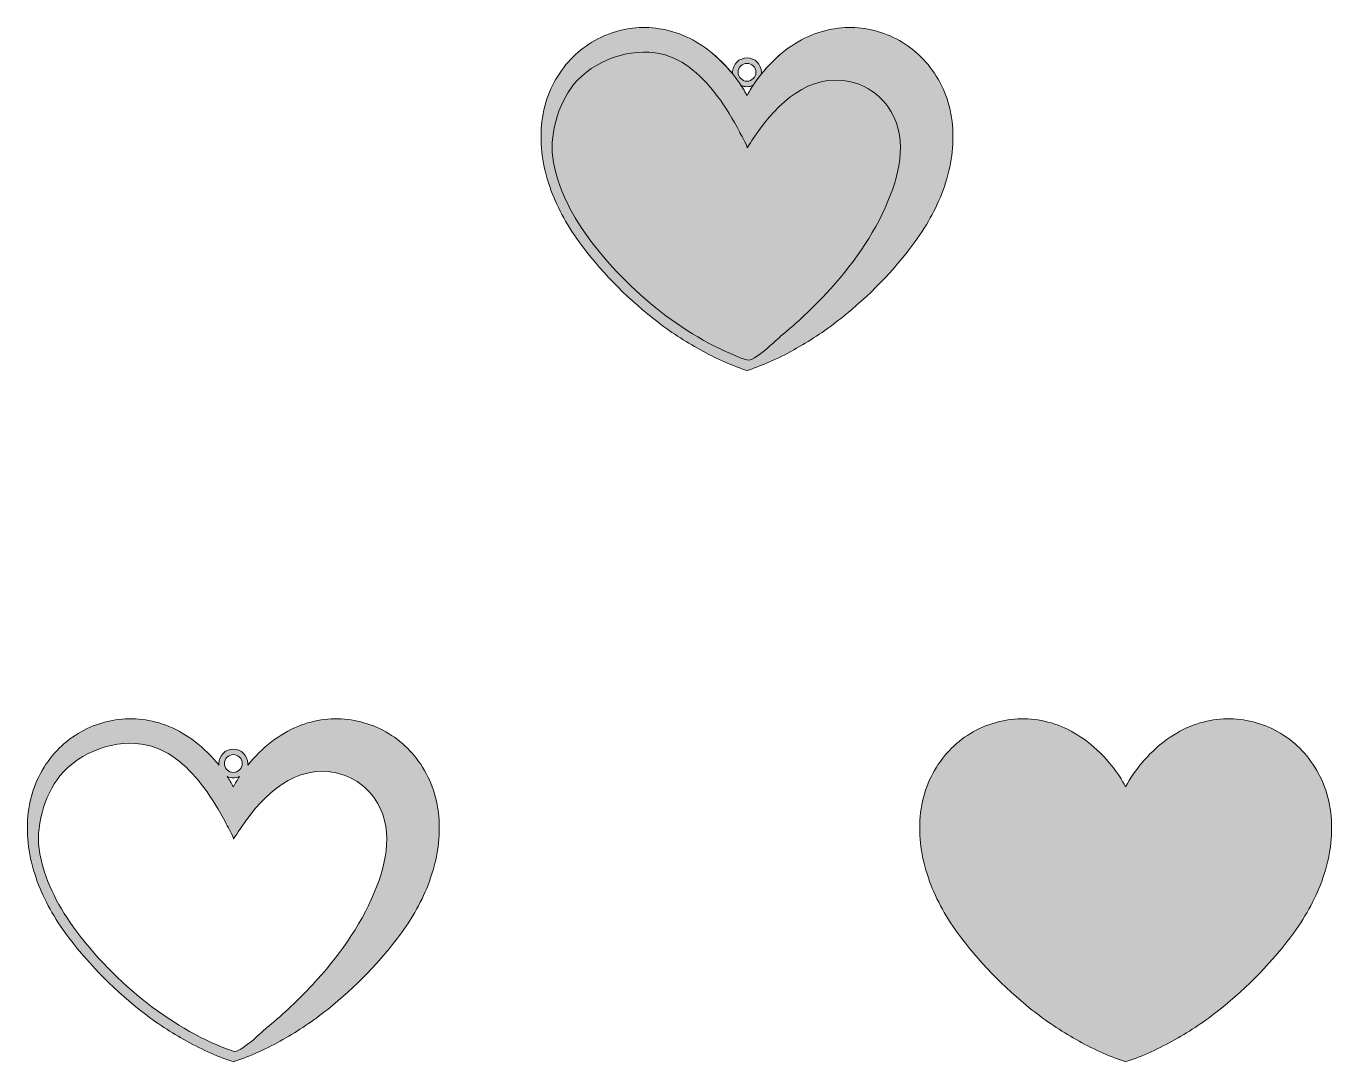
# Model space of a CAD drawing. Header units: inches. Extents: x -777 to 8695, y -5465 to 2043.
import ezdxf

# ---------------------------------------------------------------- set-up
doc = ezdxf.new("R2010")
doc.units = ezdxf.units.IN
doc.header["$MEASUREMENT"] = 0
for name, color, linetype in [('_U+0428_U+0430_U+0440 1', 7, 'Continuous'), ('_U+0428_U+0430_U+0440 2', 7, 'Continuous'), ('_U+0428_U+0430_U+0440 3', 7, 'Continuous')]:
    doc.layers.add(name, color=color, linetype=linetype)

# ---------------------------------------------------------------- blocks, each defined once
blk = doc.blocks.new('block 2')
at = {"layer": '_U+0428_U+0430_U+0440 2', "lineweight": 0}
for points, knots in [([(2213.8, -3686.4), (2207.1, -3611.3), (2190.8, -3538.6), (2165.5, -3470.4), (2141.1, -3404.7), (2108.2, -3342.9), (2067.8, -3286.9), (1989.4, -3178.2), (1883.8, -3092.7), (1762.3, -3039.4), (1644, -2987.6), (1514, -2968.1), (1386.4, -2983.2), (1319.9, -2991), (1254.2, -3008.2), (1191.1, -3034.1), (1125.5, -3061.1), (1062.3, -3097.8), (1003.3, -3143.2), (938.5, -3193), (879.5, -3251.1), (828.4, -3314.7), (828.8, -3310.7), (829.1, -3306.7), (829.1, -3302.6), (829.1, -3245), (782.2, -3198.1), (724.6, -3198.1), (666.9, -3198.1), (620.1, -3245), (620.1, -3302.6), (620.1, -3306.7), (620.3, -3310.8), (620.8, -3314.8), (569, -3250.4), (510.2, -3192.7), (445.9, -3143.2), (386.9, -3097.8), (323.7, -3061.1), (258, -3034.1), (194.9, -3008.2), (129.2, -2991), (62.8, -2983.2), (-64.8, -2968.1), (-194.8, -2987.6), (-313.2, -3039.4), (-434.6, -3092.7), (-540.3, -3178.2), (-618.7, -3286.9), (-659.1, -3342.9), (-691.9, -3404.7), (-716.3, -3470.4), (-741.7, -3538.6), (-758, -3611.3), (-764.7, -3686.4), (-777.5, -3830.1), (-757.6, -3979.8), (-705.7, -4131.3), (-659, -4267.5), (-587.9, -4401.4), (-494.3, -4529.4), (-344.7, -4734.2), (-159.6, -4926.1), (40.7, -5084.5), (145.8, -5167.5), (254.8, -5241.2), (364.8, -5303.4), (480.2, -5368.7), (597.3, -5421.8), (713, -5461.2), (713, -5461.2), (724.6, -5465.2), (724.6, -5465.2), (724.6, -5465.2), (736.2, -5461.2), (736.2, -5461.2), (851.8, -5421.8), (969, -5368.7), (1084.4, -5303.4), (1194.3, -5241.2), (1303.4, -5167.5), (1408.4, -5084.5), (1608.8, -4926.1), (1793.8, -4734.2), (1943.5, -4529.4), (2037, -4401.4), (2108.1, -4267.5), (2154.8, -4131.3), (2206.8, -3979.8), (2226.6, -3830.1), (2213.8, -3686.4)], [0, 0, 0, 0, 1, 1, 1, 2, 2, 2, 3, 3, 3, 4, 4, 4, 5, 5, 5, 6, 6, 6, 7, 7, 7, 8, 8, 8, 9, 9, 9, 10, 10, 10, 11, 11, 11, 12, 12, 12, 13, 13, 13, 14, 14, 14, 15, 15, 15, 16, 16, 16, 17, 17, 17, 18, 18, 18, 19, 19, 19, 20, 20, 20, 21, 21, 21, 22, 22, 22, 23, 23, 23, 24, 24, 24, 25, 25, 25, 26, 26, 26, 27, 27, 27, 28, 28, 28, 29, 29, 29, 30, 30, 30, 30]), ([(1746.2, -4237.7), (1640.1, -4489.8), (1483.2, -4706.8), (1298.4, -4906.6), (1198.2, -5014.9), (1089.9, -5115.5), (976.3, -5209.5), (939.9, -5239.5), (773.9, -5406.4), (722.3, -5388.3), (301.2, -5240.7), (-130.9, -4904.7), (-436.2, -4486.9), (-561.3, -4315.7), (-643.6, -4133.7), (-678, -3956.2), (-713.9, -3771), (-649, -3537.3), (-532, -3392.1), (-390.3, -3216.2), (-121.9, -3119.1), (100.3, -3168.9), (272.6, -3207.6), (408.6, -3340.6), (511.4, -3477.2), (571.8, -3557.4), (624, -3643.8), (669.5, -3733.3), (675.2, -3744.6), (725.9, -3828.1), (725.4, -3849.2), (725.4, -3850.6), (725.4, -3851.3), (726.8, -3849.2), (735.1, -3836.3), (764.6, -3790.9), (764.6, -3790.8), (906.7, -3571.9), (1129, -3332.2), (1415.1, -3361.1), (1545.2, -3374.2), (1669.2, -3444.1), (1745.2, -3550.6), (1893, -3757.8), (1837.5, -4021), (1746.2, -4237.7)], [0, 0, 0, 0, 1, 1, 1, 2, 2, 2, 3, 3, 3, 4, 4, 4, 5, 5, 5, 6, 6, 6, 7, 7, 7, 8, 8, 8, 9, 9, 9, 10, 10, 10, 11, 11, 11, 12, 12, 12, 13, 13, 13, 14, 14, 14, 15, 15, 15, 15]), ([(724.6, -3238.1), (760.1, -3238.1), (789.1, -3267), (789.1, -3302.6), (789.1, -3338.2), (760.1, -3367.1), (724.6, -3367.1), (689, -3367.1), (660.1, -3338.2), (660.1, -3302.6), (660.1, -3267), (689, -3238.1), (724.6, -3238.1)], [0, 0, 0, 0, 1, 1, 1, 2, 2, 2, 3, 3, 3, 4, 4, 4, 4]), ([(768.3, -3397.5), (752.6, -3421.6), (738, -3446.3), (724.6, -3471.4), (711.2, -3446.4), (696.6, -3421.7), (680.9, -3397.5), (694.2, -3403.7), (709, -3407.1), (724.6, -3407.1), (740.2, -3407.1), (755, -3403.7), (768.3, -3397.5)], [0, 0, 0, 0, 1, 1, 1, 2, 2, 2, 3, 3, 3, 4, 4, 4, 4])]:
    blk.add_open_spline(points, degree=3, knots=knots, dxfattribs=at)
blk = doc.blocks.new('block 3')
at = {"layer": '_U+0428_U+0430_U+0440 1', "lineweight": 0}
for points, knots in [([(5937.2, 1324.4), (5930.5, 1399.5), (5914.3, 1472.2), (5888.9, 1540.5), (5864.5, 1606.2), (5831.6, 1667.9), (5791.2, 1723.9), (5712.8, 1832.6), (5607.2, 1918.2), (5485.7, 1971.4), (5367.4, 2023.3), (5237.4, 2042.7), (5109.8, 2027.7), (5043.3, 2019.8), (4977.6, 2002.7), (4914.5, 1976.7), (4848.9, 1949.7), (4785.7, 1913), (4726.7, 1867.7), (4662, 1817.8), (4602.9, 1759.7), (4551.8, 1696.2), (4552.3, 1700.1), (4552.5, 1704.2), (4552.5, 1708.2), (4552.5, 1765.9), (4505.6, 1812.7), (4448, 1812.7), (4390.4, 1812.7), (4343.5, 1765.9), (4343.5, 1708.2), (4343.5, 1704.1), (4343.7, 1700.1), (4344.2, 1696.1), (4292.4, 1760.5), (4233.6, 1818.2), (4169.3, 1867.7), (4110.3, 1913), (4047.1, 1949.7), (3981.5, 1976.7), (3918.4, 2002.7), (3852.7, 2019.8), (3786.2, 2027.7), (3658.6, 2042.7), (3528.6, 2023.3), (3410.3, 1971.4), (3288.8, 1918.2), (3183.2, 1832.6), (3104.8, 1723.9), (3064.4, 1667.9), (3031.5, 1606.2), (3007.1, 1540.5), (2981.7, 1472.2), (2965.5, 1399.5), (2958.8, 1324.4), (2946, 1180.7), (2965.8, 1031), (3017.7, 879.6), (3064.4, 743.4), (3135.5, 609.5), (3229.1, 481.5), (3378.8, 276.7), (3563.8, 84.7), (3764.2, -73.6), (3869.2, -156.6), (3978.2, -230.3), (4088.2, -292.5), (4203.6, -357.9), (4320.7, -411), (4436.4, -450.4), (4436.4, -450.4), (4448, -454.4), (4448, -454.4), (4448, -454.4), (4459.6, -450.4), (4459.6, -450.4), (4575.3, -411), (4692.4, -357.9), (4807.8, -292.5), (4917.8, -230.3), (5026.8, -156.6), (5131.8, -73.6), (5332.2, 84.7), (5517.2, 276.7), (5666.9, 481.5), (5760.5, 609.5), (5831.6, 743.4), (5878.3, 879.6), (5930.2, 1031), (5950, 1180.7), (5937.2, 1324.4)], [0, 0, 0, 0, 1, 1, 1, 2, 2, 2, 3, 3, 3, 4, 4, 4, 5, 5, 5, 6, 6, 6, 7, 7, 7, 8, 8, 8, 9, 9, 9, 10, 10, 10, 11, 11, 11, 12, 12, 12, 13, 13, 13, 14, 14, 14, 15, 15, 15, 16, 16, 16, 17, 17, 17, 18, 18, 18, 19, 19, 19, 20, 20, 20, 21, 21, 21, 22, 22, 22, 23, 23, 23, 24, 24, 24, 25, 25, 25, 26, 26, 26, 27, 27, 27, 28, 28, 28, 29, 29, 29, 30, 30, 30, 30]), ([(5469.7, 773.1), (5363.6, 521), (5206.7, 304), (5021.8, 104.2), (4921.7, -4.1), (4813.4, -104.7), (4699.7, -198.6), (4663.4, -228.7), (4497.3, -395.5), (4445.7, -377.4), (4024.7, -229.8), (3592.6, 106.2), (3287.2, 524), (3162.1, 695.2), (3079.9, 877.1), (3045.4, 1054.7), (3009.6, 1239.8), (3074.4, 1473.6), (3191.4, 1618.7), (3333.2, 1794.6), (3601.5, 1891.8), (3823.7, 1841.9), (3996, 1803.3), (4132, 1670.3), (4234.8, 1533.7), (4295.2, 1453.5), (4347.4, 1367), (4392.9, 1277.6), (4398.6, 1266.3), (4449.3, 1182.8), (4448.8, 1161.7), (4448.8, 1160.2), (4448.8, 1159.5), (4450.2, 1161.7), (4458.6, 1174.6), (4488, 1220), (4488.1, 1220), (4630.1, 1439), (4852.4, 1678.6), (5138.5, 1649.8), (5268.6, 1636.6), (5392.6, 1566.7), (5468.6, 1460.3), (5616.4, 1253.1), (5560.9, 989.9), (5469.7, 773.1)], [0, 0, 0, 0, 1, 1, 1, 2, 2, 2, 3, 3, 3, 4, 4, 4, 5, 5, 5, 6, 6, 6, 7, 7, 7, 8, 8, 8, 9, 9, 9, 10, 10, 10, 11, 11, 11, 12, 12, 12, 13, 13, 13, 14, 14, 14, 15, 15, 15, 15]), ([(4448, 1772.7), (4483.6, 1772.7), (4512.5, 1743.8), (4512.5, 1708.2), (4512.5, 1672.7), (4483.6, 1643.7), (4448, 1643.7), (4412.4, 1643.7), (4383.5, 1672.7), (4383.5, 1708.2), (4383.5, 1743.8), (4412.4, 1772.7), (4448, 1772.7)], [0, 0, 0, 0, 1, 1, 1, 2, 2, 2, 3, 3, 3, 4, 4, 4, 4]), ([(4491.7, 1613.3), (4476, 1589.2), (4461.4, 1564.5), (4448, 1539.4), (4434.7, 1564.5), (4420.1, 1589.1), (4404.3, 1613.3), (4417.6, 1607.2), (4432.4, 1603.7), (4448, 1603.7), (4463.6, 1603.7), (4478.4, 1607.2), (4491.7, 1613.3)], [0, 0, 0, 0, 1, 1, 1, 2, 2, 2, 3, 3, 3, 4, 4, 4, 4])]:
    blk.add_open_spline(points, degree=3, knots=knots, dxfattribs=at)

msp = doc.modelspace()

# ---------------------------------------------------------------- hatches: boundary and pattern name
at = {"layer": '_U+0428_U+0430_U+0440 1', "true_color": 0xe9d9bc}
h = msp.add_hatch(color=254, dxfattribs=at)
h.dxf.hatch_style = 2
edge = h.paths.add_edge_path()
edge.add_spline(control_points=[(5878.3, 879.6), (5831.6, 743.4), (5760.5, 609.5), (5666.9, 481.5), (5517.2, 276.7), (5332.2, 84.7), (5131.8, -73.6), (5026.8, -156.6), (4917.8, -230.3), (4807.8, -292.5), (4692.4, -357.9), (4575.3, -411), (4459.6, -450.4), (4459.6, -450.4), (4448, -454.4), (4448, -454.4), (4448, -454.4), (4436.4, -450.4), (4436.4, -450.4), (4320.7, -411), (4203.6, -357.9), (4088.2, -292.5), (3978.2, -230.3), (3869.2, -156.6), (3764.2, -73.6), (3563.8, 84.7), (3378.8, 276.7), (3229.1, 481.5), (3135.5, 609.5), (3064.4, 743.4), (3017.7, 879.6), (2965.8, 1031), (2946, 1180.7), (2958.8, 1324.4), (2965.5, 1399.5), (2981.7, 1472.2), (3007.1, 1540.5), (3031.5, 1606.2), (3064.4, 1667.9), (3104.8, 1723.9), (3183.2, 1832.6), (3288.8, 1918.2), (3410.3, 1971.4), (3528.6, 2023.3), (3658.6, 2042.7), (3786.2, 2027.7), (3852.7, 2019.8), (3918.4, 2002.7), (3981.5, 1976.7), (4047.1, 1949.7), (4110.3, 1913), (4169.3, 1867.7), (4235.9, 1816.4), (4296.7, 1756.3), (4349.9, 1689), (4387.6, 1641.3), (4420.4, 1591.2), (4448, 1539.4), (4514.6, 1664.4), (4611.7, 1779.1), (4726.7, 1867.7), (4785.7, 1913), (4848.9, 1949.7), (4914.5, 1976.7), (4977.6, 2002.7), (5043.3, 2019.8), (5109.8, 2027.7), (5237.4, 2042.7), (5367.4, 2023.3), (5485.7, 1971.4), (5607.2, 1918.2), (5712.8, 1832.6), (5791.2, 1723.9), (5831.6, 1667.9), (5864.5, 1606.2), (5888.9, 1540.5), (5914.3, 1472.2), (5930.5, 1399.5), (5937.2, 1324.4), (5950, 1180.7), (5930.2, 1031), (5878.3, 879.6)], knot_values=[0, 0, 0, 0, 1, 1, 1, 2, 2, 2, 3, 3, 3, 4, 4, 4, 5, 5, 5, 6, 6, 6, 7, 7, 7, 8, 8, 8, 9, 9, 9, 10, 10, 10, 11, 11, 11, 12, 12, 12, 13, 13, 13, 14, 14, 14, 15, 15, 15, 16, 16, 16, 17, 17, 17, 18, 18, 18, 19, 19, 19, 20, 20, 20, 21, 21, 21, 22, 22, 22, 23, 23, 23, 24, 24, 24, 25, 25, 25, 26, 26, 26, 27, 27, 27, 27], degree=3, periodic=1)
at = {"layer": '_U+0428_U+0430_U+0440 1', "true_color": 0xa1785b}
h = msp.add_hatch(color=35, dxfattribs=at)
h.dxf.hatch_style = 2
edge = h.paths.add_edge_path()
edge.add_spline(control_points=[(5937.2, 1324.4), (5930.5, 1399.5), (5914.3, 1472.2), (5888.9, 1540.5), (5864.5, 1606.2), (5831.6, 1667.9), (5791.2, 1723.9), (5712.8, 1832.6), (5607.2, 1918.2), (5485.7, 1971.4), (5367.4, 2023.3), (5237.4, 2042.7), (5109.8, 2027.7), (5043.3, 2019.8), (4977.6, 2002.7), (4914.5, 1976.7), (4848.9, 1949.7), (4785.7, 1913), (4726.7, 1867.7), (4662, 1817.8), (4602.9, 1759.7), (4551.8, 1696.2), (4552.3, 1700.1), (4552.5, 1704.2), (4552.5, 1708.2), (4552.5, 1765.9), (4505.6, 1812.7), (4448, 1812.7), (4390.4, 1812.7), (4343.5, 1765.9), (4343.5, 1708.2), (4343.5, 1704.1), (4343.7, 1700.1), (4344.2, 1696.1), (4292.4, 1760.5), (4233.6, 1818.2), (4169.3, 1867.7), (4110.3, 1913), (4047.1, 1949.7), (3981.5, 1976.7), (3918.4, 2002.7), (3852.7, 2019.8), (3786.2, 2027.7), (3658.6, 2042.7), (3528.6, 2023.3), (3410.3, 1971.4), (3288.8, 1918.2), (3183.2, 1832.6), (3104.8, 1723.9), (3064.4, 1667.9), (3031.5, 1606.2), (3007.1, 1540.5), (2981.7, 1472.2), (2965.5, 1399.5), (2958.8, 1324.4), (2946, 1180.7), (2965.8, 1031), (3017.7, 879.6), (3064.4, 743.4), (3135.5, 609.5), (3229.1, 481.5), (3378.8, 276.7), (3563.8, 84.7), (3764.2, -73.6), (3869.2, -156.6), (3978.2, -230.3), (4088.2, -292.5), (4203.6, -357.9), (4320.7, -411), (4436.4, -450.4), (4436.4, -450.4), (4448, -454.4), (4448, -454.4), (4448, -454.4), (4459.6, -450.4), (4459.6, -450.4), (4575.3, -411), (4692.4, -357.9), (4807.8, -292.5), (4917.8, -230.3), (5026.8, -156.6), (5131.8, -73.6), (5332.2, 84.7), (5517.2, 276.7), (5666.9, 481.5), (5760.5, 609.5), (5831.6, 743.4), (5878.3, 879.6), (5930.2, 1031), (5950, 1180.7), (5937.2, 1324.4)], knot_values=[0, 0, 0, 0, 1, 1, 1, 2, 2, 2, 3, 3, 3, 4, 4, 4, 5, 5, 5, 6, 6, 6, 7, 7, 7, 8, 8, 8, 9, 9, 9, 10, 10, 10, 11, 11, 11, 12, 12, 12, 13, 13, 13, 14, 14, 14, 15, 15, 15, 16, 16, 16, 17, 17, 17, 18, 18, 18, 19, 19, 19, 20, 20, 20, 21, 21, 21, 22, 22, 22, 23, 23, 23, 24, 24, 24, 25, 25, 25, 26, 26, 26, 27, 27, 27, 28, 28, 28, 29, 29, 29, 30, 30, 30, 30], degree=3, periodic=1)
edge = h.paths.add_edge_path()
edge.add_spline(control_points=[(4448, 1772.7), (4483.6, 1772.7), (4512.5, 1743.8), (4512.5, 1708.2), (4512.5, 1672.7), (4483.6, 1643.7), (4448, 1643.7), (4412.4, 1643.7), (4383.5, 1672.7), (4383.5, 1708.2), (4383.5, 1743.8), (4412.4, 1772.7), (4448, 1772.7)], knot_values=[0, 0, 0, 0, 1, 1, 1, 2, 2, 2, 3, 3, 3, 4, 4, 4, 4], degree=3, periodic=1)
edge = h.paths.add_edge_path()
edge.add_spline(control_points=[(4491.7, 1613.3), (4476, 1589.2), (4461.4, 1564.5), (4448, 1539.4), (4434.7, 1564.5), (4420.1, 1589.1), (4404.3, 1613.3), (4417.6, 1607.2), (4432.4, 1603.7), (4448, 1603.7), (4463.6, 1603.7), (4478.4, 1607.2), (4491.7, 1613.3)], knot_values=[0, 0, 0, 0, 1, 1, 1, 2, 2, 2, 3, 3, 3, 4, 4, 4, 4], degree=3, periodic=1)
edge = h.paths.add_edge_path()
edge.add_spline(control_points=[(5469.7, 773.1), (5363.6, 521), (5206.7, 304), (5021.8, 104.2), (4921.7, -4.1), (4813.4, -104.7), (4699.7, -198.6), (4663.4, -228.7), (4497.3, -395.5), (4445.7, -377.4), (4024.7, -229.8), (3592.6, 106.2), (3287.2, 524), (3162.1, 695.2), (3079.9, 877.1), (3045.4, 1054.7), (3009.6, 1239.8), (3074.4, 1473.6), (3191.4, 1618.7), (3333.2, 1794.6), (3601.5, 1891.8), (3823.7, 1841.9), (3996, 1803.3), (4132, 1670.3), (4234.8, 1533.7), (4295.2, 1453.5), (4347.4, 1367), (4392.9, 1277.6), (4398.6, 1266.3), (4449.3, 1182.8), (4448.8, 1161.7), (4448.8, 1160.2), (4448.8, 1159.5), (4450.2, 1161.7), (4458.6, 1174.6), (4488, 1220), (4488.1, 1220), (4630.1, 1439), (4852.4, 1678.6), (5138.5, 1649.8), (5268.6, 1636.6), (5392.6, 1566.7), (5468.6, 1460.3), (5616.4, 1253.1), (5560.9, 989.9), (5469.7, 773.1)], knot_values=[0, 0, 0, 0, 1, 1, 1, 2, 2, 2, 3, 3, 3, 4, 4, 4, 5, 5, 5, 6, 6, 6, 7, 7, 7, 8, 8, 8, 9, 9, 9, 10, 10, 10, 11, 11, 11, 12, 12, 12, 13, 13, 13, 14, 14, 14, 15, 15, 15, 15], degree=3, periodic=1)
at = {"layer": '_U+0428_U+0430_U+0440 2', "true_color": 0xa1785b}
h = msp.add_hatch(color=35, dxfattribs=at)
h.dxf.hatch_style = 2
edge = h.paths.add_edge_path()
edge.add_spline(control_points=[(2213.8, -3686.4), (2207.1, -3611.3), (2190.8, -3538.6), (2165.5, -3470.4), (2141.1, -3404.7), (2108.2, -3342.9), (2067.8, -3286.9), (1989.4, -3178.2), (1883.8, -3092.7), (1762.3, -3039.4), (1644, -2987.6), (1514, -2968.1), (1386.4, -2983.2), (1319.9, -2991), (1254.2, -3008.2), (1191.1, -3034.1), (1125.5, -3061.1), (1062.3, -3097.8), (1003.3, -3143.2), (938.5, -3193), (879.5, -3251.1), (828.4, -3314.7), (828.8, -3310.7), (829.1, -3306.7), (829.1, -3302.6), (829.1, -3245), (782.2, -3198.1), (724.6, -3198.1), (666.9, -3198.1), (620.1, -3245), (620.1, -3302.6), (620.1, -3306.7), (620.3, -3310.8), (620.8, -3314.8), (569, -3250.4), (510.2, -3192.7), (445.9, -3143.2), (386.9, -3097.8), (323.7, -3061.1), (258, -3034.1), (194.9, -3008.2), (129.2, -2991), (62.8, -2983.2), (-64.8, -2968.1), (-194.8, -2987.6), (-313.2, -3039.4), (-434.6, -3092.7), (-540.3, -3178.2), (-618.7, -3286.9), (-659.1, -3342.9), (-691.9, -3404.7), (-716.3, -3470.4), (-741.7, -3538.6), (-758, -3611.3), (-764.7, -3686.4), (-777.5, -3830.1), (-757.6, -3979.8), (-705.7, -4131.3), (-659, -4267.5), (-587.9, -4401.4), (-494.3, -4529.4), (-344.7, -4734.2), (-159.6, -4926.1), (40.7, -5084.5), (145.8, -5167.5), (254.8, -5241.2), (364.8, -5303.4), (480.2, -5368.7), (597.3, -5421.8), (713, -5461.2), (713, -5461.2), (724.6, -5465.2), (724.6, -5465.2), (724.6, -5465.2), (736.2, -5461.2), (736.2, -5461.2), (851.8, -5421.8), (969, -5368.7), (1084.4, -5303.4), (1194.3, -5241.2), (1303.4, -5167.5), (1408.4, -5084.5), (1608.8, -4926.1), (1793.8, -4734.2), (1943.5, -4529.4), (2037, -4401.4), (2108.1, -4267.5), (2154.8, -4131.3), (2206.8, -3979.8), (2226.6, -3830.1), (2213.8, -3686.4)], knot_values=[0, 0, 0, 0, 1, 1, 1, 2, 2, 2, 3, 3, 3, 4, 4, 4, 5, 5, 5, 6, 6, 6, 7, 7, 7, 8, 8, 8, 9, 9, 9, 10, 10, 10, 11, 11, 11, 12, 12, 12, 13, 13, 13, 14, 14, 14, 15, 15, 15, 16, 16, 16, 17, 17, 17, 18, 18, 18, 19, 19, 19, 20, 20, 20, 21, 21, 21, 22, 22, 22, 23, 23, 23, 24, 24, 24, 25, 25, 25, 26, 26, 26, 27, 27, 27, 28, 28, 28, 29, 29, 29, 30, 30, 30, 30], degree=3, periodic=1)
edge = h.paths.add_edge_path()
edge.add_spline(control_points=[(724.6, -3238.1), (760.1, -3238.1), (789.1, -3267), (789.1, -3302.6), (789.1, -3338.2), (760.1, -3367.1), (724.6, -3367.1), (689, -3367.1), (660.1, -3338.2), (660.1, -3302.6), (660.1, -3267), (689, -3238.1), (724.6, -3238.1)], knot_values=[0, 0, 0, 0, 1, 1, 1, 2, 2, 2, 3, 3, 3, 4, 4, 4, 4], degree=3, periodic=1)
edge = h.paths.add_edge_path()
edge.add_spline(control_points=[(768.3, -3397.5), (752.6, -3421.6), (738, -3446.3), (724.6, -3471.4), (711.2, -3446.4), (696.6, -3421.7), (680.9, -3397.5), (694.2, -3403.7), (709, -3407.1), (724.6, -3407.1), (740.2, -3407.1), (755, -3403.7), (768.3, -3397.5)], knot_values=[0, 0, 0, 0, 1, 1, 1, 2, 2, 2, 3, 3, 3, 4, 4, 4, 4], degree=3, periodic=1)
edge = h.paths.add_edge_path()
edge.add_spline(control_points=[(1746.2, -4237.7), (1640.1, -4489.8), (1483.2, -4706.8), (1298.4, -4906.6), (1198.2, -5014.9), (1089.9, -5115.5), (976.3, -5209.5), (939.9, -5239.5), (773.9, -5406.4), (722.3, -5388.3), (301.2, -5240.7), (-130.9, -4904.7), (-436.2, -4486.9), (-561.3, -4315.7), (-643.6, -4133.7), (-678, -3956.2), (-713.9, -3771), (-649, -3537.3), (-532, -3392.1), (-390.3, -3216.2), (-121.9, -3119.1), (100.3, -3168.9), (272.6, -3207.6), (408.6, -3340.6), (511.4, -3477.2), (571.8, -3557.4), (624, -3643.8), (669.5, -3733.3), (675.2, -3744.6), (725.9, -3828.1), (725.4, -3849.2), (725.4, -3850.6), (725.4, -3851.3), (726.8, -3849.2), (735.1, -3836.3), (764.6, -3790.9), (764.6, -3790.8), (906.7, -3571.9), (1129, -3332.2), (1415.1, -3361.1), (1545.2, -3374.2), (1669.2, -3444.1), (1745.2, -3550.6), (1893, -3757.8), (1837.5, -4021), (1746.2, -4237.7)], knot_values=[0, 0, 0, 0, 1, 1, 1, 2, 2, 2, 3, 3, 3, 4, 4, 4, 5, 5, 5, 6, 6, 6, 7, 7, 7, 8, 8, 8, 9, 9, 9, 10, 10, 10, 11, 11, 11, 12, 12, 12, 13, 13, 13, 14, 14, 14, 15, 15, 15, 15], degree=3, periodic=1)
at = {"layer": '_U+0428_U+0430_U+0440 3', "true_color": 0xe9d9bc}
h = msp.add_hatch(color=254, dxfattribs=at)
h.dxf.hatch_style = 2
edge = h.paths.add_edge_path()
edge.add_spline(control_points=[(8622.8, -4131.3), (8576.1, -4267.5), (8505, -4401.4), (8411.5, -4529.4), (8261.8, -4734.2), (8076.8, -4926.1), (7876.4, -5084.5), (7771.4, -5167.5), (7662.3, -5241.2), (7552.4, -5303.4), (7437, -5368.7), (7319.8, -5421.8), (7204.2, -5461.2), (7204.2, -5461.2), (7192.6, -5465.2), (7192.6, -5465.2), (7192.6, -5465.2), (7181, -5461.2), (7181, -5461.2), (7065.3, -5421.8), (6948.2, -5368.7), (6832.8, -5303.4), (6722.8, -5241.2), (6613.8, -5167.5), (6508.7, -5084.5), (6308.4, -4926.1), (6123.3, -4734.2), (5973.7, -4529.4), (5880.1, -4401.4), (5809, -4267.5), (5762.3, -4131.3), (5710.4, -3979.8), (5690.5, -3830.1), (5703.3, -3686.4), (5710, -3611.3), (5726.3, -3538.6), (5751.7, -3470.4), (5776.1, -3404.7), (5808.9, -3342.9), (5849.3, -3286.9), (5927.7, -3178.2), (6033.4, -3092.7), (6154.8, -3039.4), (6273.2, -2987.6), (6403.2, -2968.1), (6530.8, -2983.2), (6597.2, -2991), (6662.9, -3008.2), (6726, -3034.1), (6791.7, -3061.1), (6854.9, -3097.8), (6913.9, -3143.2), (6980.5, -3194.5), (7041.2, -3254.6), (7094.4, -3321.8), (7132.1, -3369.6), (7165, -3419.7), (7192.6, -3471.4), (7259.2, -3346.4), (7356.2, -3231.8), (7471.3, -3143.2), (7530.3, -3097.8), (7593.5, -3061.1), (7659.1, -3034.1), (7722.2, -3008.2), (7787.9, -2991), (7854.4, -2983.2), (7982, -2968.1), (8112, -2987.6), (8230.3, -3039.4), (8351.8, -3092.7), (8457.4, -3178.2), (8535.8, -3286.9), (8576.2, -3342.9), (8609.1, -3404.7), (8633.5, -3470.4), (8658.8, -3538.6), (8675.1, -3611.3), (8681.8, -3686.4), (8694.6, -3830.1), (8674.8, -3979.8), (8622.8, -4131.3)], knot_values=[0, 0, 0, 0, 1, 1, 1, 2, 2, 2, 3, 3, 3, 4, 4, 4, 5, 5, 5, 6, 6, 6, 7, 7, 7, 8, 8, 8, 9, 9, 9, 10, 10, 10, 11, 11, 11, 12, 12, 12, 13, 13, 13, 14, 14, 14, 15, 15, 15, 16, 16, 16, 17, 17, 17, 18, 18, 18, 19, 19, 19, 20, 20, 20, 21, 21, 21, 22, 22, 22, 23, 23, 23, 24, 24, 24, 25, 25, 25, 26, 26, 26, 27, 27, 27, 27], degree=3, periodic=1)

# ---------------------------------------------------------------- linework, layer by layer
at = {"layer": '_U+0428_U+0430_U+0440 1', "lineweight": 0}
msp.add_open_spline([(5878.3, 879.6), (5831.6, 743.4), (5760.5, 609.5), (5666.9, 481.5), (5517.2, 276.7), (5332.2, 84.7), (5131.8, -73.6), (5026.8, -156.6), (4917.8, -230.3), (4807.8, -292.5), (4692.4, -357.9), (4575.3, -411), (4459.6, -450.4), (4459.6, -450.4), (4448, -454.4), (4448, -454.4), (4448, -454.4), (4436.4, -450.4), (4436.4, -450.4), (4320.7, -411), (4203.6, -357.9), (4088.2, -292.5), (3978.2, -230.3), (3869.2, -156.6), (3764.2, -73.6), (3563.8, 84.7), (3378.8, 276.7), (3229.1, 481.5), (3135.5, 609.5), (3064.4, 743.4), (3017.7, 879.6), (2965.8, 1031), (2946, 1180.7), (2958.8, 1324.4), (2965.5, 1399.5), (2981.7, 1472.2), (3007.1, 1540.5), (3031.5, 1606.2), (3064.4, 1667.9), (3104.8, 1723.9), (3183.2, 1832.6), (3288.8, 1918.2), (3410.3, 1971.4), (3528.6, 2023.3), (3658.6, 2042.7), (3786.2, 2027.7), (3852.7, 2019.8), (3918.4, 2002.7), (3981.5, 1976.7), (4047.1, 1949.7), (4110.3, 1913), (4169.3, 1867.7), (4235.9, 1816.4), (4296.7, 1756.3), (4349.9, 1689), (4387.6, 1641.3), (4420.4, 1591.2), (4448, 1539.4), (4514.6, 1664.4), (4611.7, 1779.1), (4726.7, 1867.7), (4785.7, 1913), (4848.9, 1949.7), (4914.5, 1976.7), (4977.6, 2002.7), (5043.3, 2019.8), (5109.8, 2027.7), (5237.4, 2042.7), (5367.4, 2023.3), (5485.7, 1971.4), (5607.2, 1918.2), (5712.8, 1832.6), (5791.2, 1723.9), (5831.6, 1667.9), (5864.5, 1606.2), (5888.9, 1540.5), (5914.3, 1472.2), (5930.5, 1399.5), (5937.2, 1324.4), (5950, 1180.7), (5930.2, 1031), (5878.3, 879.6)], degree=3, knots=[0, 0, 0, 0, 1, 1, 1, 2, 2, 2, 3, 3, 3, 4, 4, 4, 5, 5, 5, 6, 6, 6, 7, 7, 7, 8, 8, 8, 9, 9, 9, 10, 10, 10, 11, 11, 11, 12, 12, 12, 13, 13, 13, 14, 14, 14, 15, 15, 15, 16, 16, 16, 17, 17, 17, 18, 18, 18, 19, 19, 19, 20, 20, 20, 21, 21, 21, 22, 22, 22, 23, 23, 23, 24, 24, 24, 25, 25, 25, 26, 26, 26, 27, 27, 27, 27], dxfattribs=at)
at = {"layer": '_U+0428_U+0430_U+0440 3', "lineweight": 0}
msp.add_open_spline([(8622.8, -4131.3), (8576.1, -4267.5), (8505, -4401.4), (8411.5, -4529.4), (8261.8, -4734.2), (8076.8, -4926.1), (7876.4, -5084.5), (7771.4, -5167.5), (7662.3, -5241.2), (7552.4, -5303.4), (7437, -5368.7), (7319.8, -5421.8), (7204.2, -5461.2), (7204.2, -5461.2), (7192.6, -5465.2), (7192.6, -5465.2), (7192.6, -5465.2), (7181, -5461.2), (7181, -5461.2), (7065.3, -5421.8), (6948.2, -5368.7), (6832.8, -5303.4), (6722.8, -5241.2), (6613.8, -5167.5), (6508.7, -5084.5), (6308.4, -4926.1), (6123.3, -4734.2), (5973.7, -4529.4), (5880.1, -4401.4), (5809, -4267.5), (5762.3, -4131.3), (5710.4, -3979.8), (5690.5, -3830.1), (5703.3, -3686.4), (5710, -3611.3), (5726.3, -3538.6), (5751.7, -3470.4), (5776.1, -3404.7), (5808.9, -3342.9), (5849.3, -3286.9), (5927.7, -3178.2), (6033.4, -3092.7), (6154.8, -3039.4), (6273.2, -2987.6), (6403.2, -2968.1), (6530.8, -2983.2), (6597.2, -2991), (6662.9, -3008.2), (6726, -3034.1), (6791.7, -3061.1), (6854.9, -3097.8), (6913.9, -3143.2), (6980.5, -3194.5), (7041.2, -3254.6), (7094.4, -3321.8), (7132.1, -3369.6), (7165, -3419.7), (7192.6, -3471.4), (7259.2, -3346.4), (7356.2, -3231.8), (7471.3, -3143.2), (7530.3, -3097.8), (7593.5, -3061.1), (7659.1, -3034.1), (7722.2, -3008.2), (7787.9, -2991), (7854.4, -2983.2), (7982, -2968.1), (8112, -2987.6), (8230.3, -3039.4), (8351.8, -3092.7), (8457.4, -3178.2), (8535.8, -3286.9), (8576.2, -3342.9), (8609.1, -3404.7), (8633.5, -3470.4), (8658.8, -3538.6), (8675.1, -3611.3), (8681.8, -3686.4), (8694.6, -3830.1), (8674.8, -3979.8), (8622.8, -4131.3)], degree=3, knots=[0, 0, 0, 0, 1, 1, 1, 2, 2, 2, 3, 3, 3, 4, 4, 4, 5, 5, 5, 6, 6, 6, 7, 7, 7, 8, 8, 8, 9, 9, 9, 10, 10, 10, 11, 11, 11, 12, 12, 12, 13, 13, 13, 14, 14, 14, 15, 15, 15, 16, 16, 16, 17, 17, 17, 18, 18, 18, 19, 19, 19, 20, 20, 20, 21, 21, 21, 22, 22, 22, 23, 23, 23, 24, 24, 24, 25, 25, 25, 26, 26, 26, 27, 27, 27, 27], dxfattribs=at)

# ---------------------------------------------------------------- block references
at = {"layer": '_U+0428_U+0430_U+0440 1'}
msp.add_blockref('block 3', (0, 0), dxfattribs=at)
at = {"layer": '_U+0428_U+0430_U+0440 2'}
msp.add_blockref('block 2', (0, 0), dxfattribs=at)

doc.saveas('drawing.dxf')
